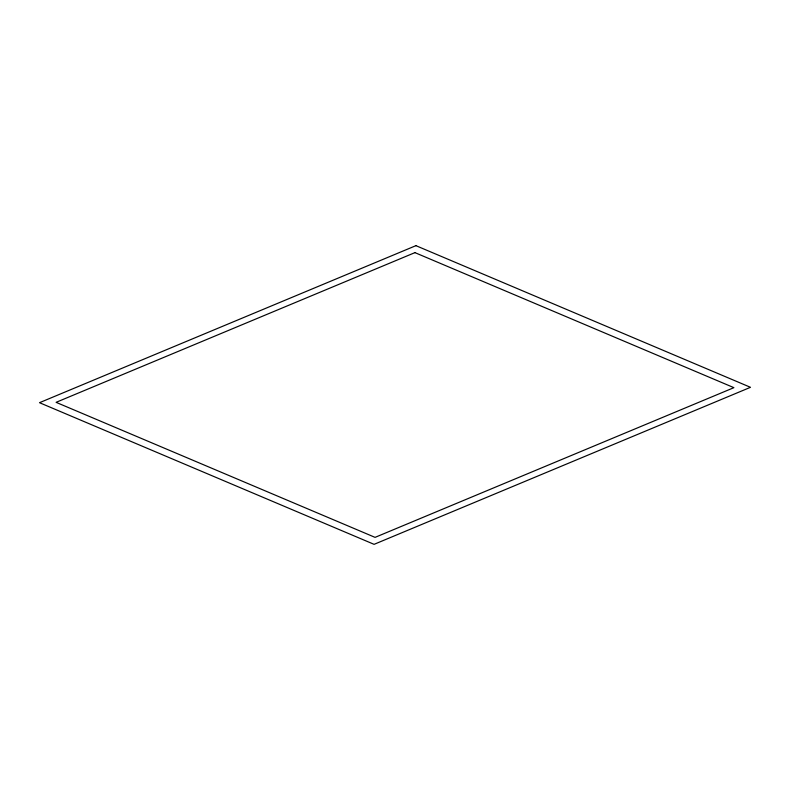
<?xml version="1.0" encoding="UTF-8"?>
<svg xmlns="http://www.w3.org/2000/svg" width="790" height="790" viewBox="0 0 790 790"><rect width="100%" height="100%" fill="white"/><g stroke="black" fill="none" stroke-linecap="round" stroke-linejoin="round"><path stroke-width="1.19" d="M415.915 245.66L39.5 402.693L374.085 544.34L750.5 387.307L415.915 245.66M414.938 252.632L56.09 402.337L375.062 537.368L733.91 387.663L414.938 252.632"/></g></svg>
